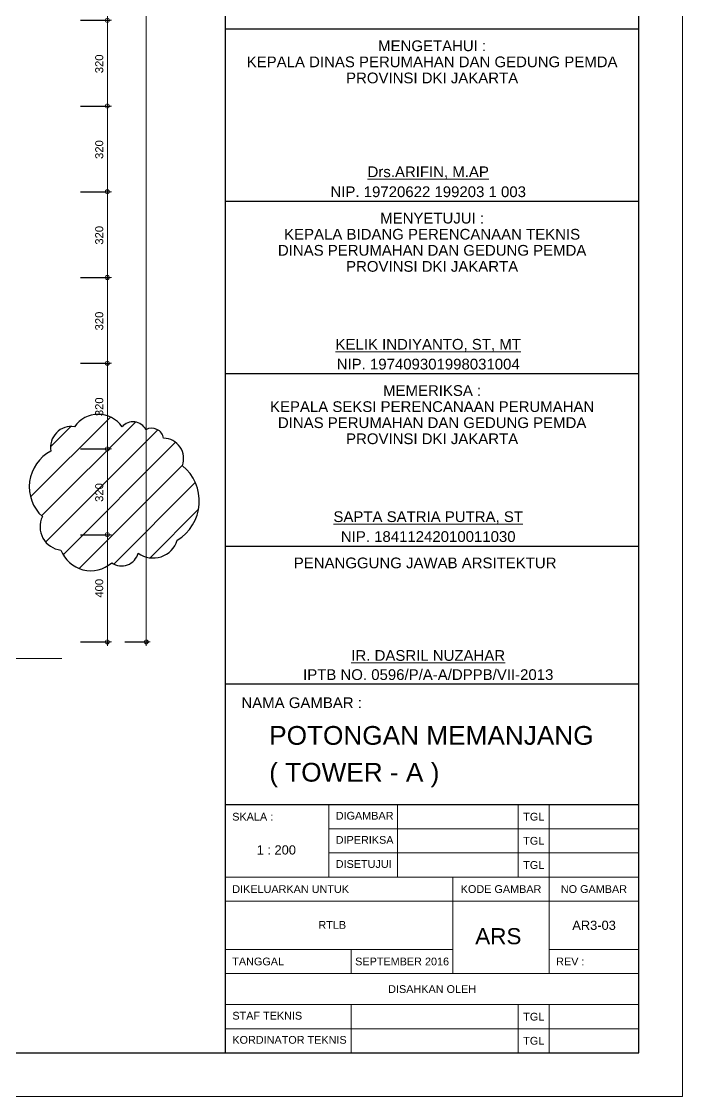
# Model space of a CAD drawing. Header units: millimetres. Extents: x -16 to 103, y -17 to 67.
# Drawn here: x 78.04 to 102.73, y -16.96 to 23.16 of the extents above; entities that cross this region are included whole.
import ezdxf
from ezdxf.enums import TextEntityAlignment as Align

# ---------------------------------------------------------------- set-up
doc = ezdxf.new("R2010")
doc.units = ezdxf.units.MM
doc.layers.get('defpoints').update_dxf_attribs({"color": 1})
for name, color, linetype, lineweight in [('KOP', 7, 'Continuous', 20), ('KOP GARIS', 1, 'Continuous', 30), ('lan', 7, 'Continuous', 15), ('u', 6, 'Continuous', 20)]:
    doc.layers.add(name, color=color, linetype=linetype, lineweight=lineweight)
doc.styles.get("Standard").update_dxf_attribs({"font": 'arial.ttf'})
doc.dimstyles.new('sk-100', dxfattribs={"dimtxt": 0.3, "dimasz": 0.15, "dimexe": 0.1, "dimexo": 0, "dimgap": 0.15, "dimtad": 1, "dimdec": 0, "dimlfac": 100, "dimzin": 0, "dimdsep": 46, "dimtxsty": 'Standard', "dimblk": 'BULAT', "dimcen": 0.09, "dimclrd": 256, "dimclre": 256, "dimclrt": 256, "dimadec": 0, "dimazin": 0, "dimtfac": 1, "dimtdec": 0, "dimtofl": 0, "dimtmove": 0, "dimatfit": 3, "dimldrblk": 'BULAT', "dimfxl": 0, "dimtolj": 1, "dimtzin": 0, "dimlwd": -1, "dimarcsym": 0})

# ---------------------------------------------------------------- blocks, each defined once
blk = doc.blocks.new('BULAT')
for p, q in [((-1, 0), (1, 0)), ((0, -1), (0, 1))]:
    blk.add_line(p, q)
blk.add_circle((0, 0), 0.5)
blk = doc.blocks.new('*D10')
at = {"layer": 'defpoints', "color": 0, "transparency": 16777216}
for p in [(80.249, 4.005), (81.249, 4.005), (80.249, 0.005)]:
    blk.add_point(p, dxfattribs=at)
at = {"layer": 'u', "lineweight": -2, "transparency": 16777216}
for p, q in [((80.249, 4.005), (81.349, 4.005)), ((80.249, 0.005), (81.349, 0.005))]:
    blk.add_line(p, q, dxfattribs=at)
at = {"layer": 'u', "transparency": 16777216}
blk.add_line((81.249, 0.155), (81.249, 3.855), dxfattribs=at)
at = {"layer": 'u', "transparency": 16777216, "xscale": 0.15, "yscale": 0.15, "zscale": 0.15}
for p, rotation in [((81.249, 4.005), 90), ((81.249, 0.005), 270)]:
    blk.add_blockref('BULAT', p, dxfattribs=dict(at, rotation=rotation))
at = {"layer": 'u', "transparency": 16777216, "insert": (80.945, 2.005), "char_height": 0.3, "attachment_point": 5, "rotation": 90}
blk.add_mtext('\\A1;400', dxfattribs=at)
blk = doc.blocks.new('*D11')
at = {"layer": 'defpoints', "color": 0, "transparency": 16777216}
for p in [(81.899, 58.055), (82.699, 58.055), (81.899, 0.005)]:
    blk.add_point(p, dxfattribs=at)
at = {"layer": 'u', "lineweight": -2, "transparency": 16777216}
for p, q in [((81.899, 58.055), (82.799, 58.055)), ((81.899, 0.005), (82.799, 0.005))]:
    blk.add_line(p, q, dxfattribs=at)
at = {"layer": 'u', "transparency": 16777216}
blk.add_line((82.699, 0.155), (82.699, 57.905), dxfattribs=at)
at = {"layer": 'u', "transparency": 16777216, "xscale": 0.15, "yscale": 0.15, "zscale": 0.15}
for p, rotation in [((82.699, 58.055), 90), ((82.699, 0.005), 270)]:
    blk.add_blockref('BULAT', p, dxfattribs=dict(at, rotation=rotation))
at = {"layer": 'u', "transparency": 16777216, "insert": (82.396, 29.03), "char_height": 0.3, "attachment_point": 5, "rotation": 90}
blk.add_mtext('\\A1;5805.0', dxfattribs=at)
blk = doc.blocks.new('*D12')
at = {"layer": 'defpoints', "color": 0, "transparency": 16777216}
for p in [(80.249, 7.205), (81.249, 7.205), (80.249, 4.005)]:
    blk.add_point(p, dxfattribs=at)
at = {"layer": 'u', "lineweight": -2, "transparency": 16777216}
for p, q in [((80.249, 7.205), (81.349, 7.205)), ((80.249, 4.005), (81.349, 4.005))]:
    blk.add_line(p, q, dxfattribs=at)
at = {"layer": 'u', "transparency": 16777216}
blk.add_line((81.249, 4.155), (81.249, 7.055), dxfattribs=at)
at = {"layer": 'u', "transparency": 16777216, "xscale": 0.15, "yscale": 0.15, "zscale": 0.15}
for p, rotation in [((81.249, 7.205), 90), ((81.249, 4.005), 270)]:
    blk.add_blockref('BULAT', p, dxfattribs=dict(at, rotation=rotation))
at = {"layer": 'u', "transparency": 16777216, "insert": (80.945, 5.58), "char_height": 0.3, "attachment_point": 5, "rotation": 90}
blk.add_mtext('\\A1;320', dxfattribs=at)
blk = doc.blocks.new('KOPA2-TPAK r')
at = {"layer": 'KOP', "lineweight": 13}
for p, q in [((52.794, 5.447), (52.794, 4.096)), ((54.081, 5.447), (54.081, 4.096)), ((56.333, 5.447), (56.333, 4.096)), ((56.912, 5.447), (56.912, 4.096)), ((52.794, 4.997), (58.585, 4.997)), ((52.794, 4.547), (58.585, 4.547)), ((50.864, 4.096), (58.585, 4.096)), ((55.111, 4.096), (55.111, 2.295)), ((56.912, 4.096), (56.912, 2.295)), ((50.864, 3.646), (58.585, 3.646)), ((50.864, 2.745), (55.111, 2.745)), ((53.213, 2.745), (53.213, 2.295)), ((56.912, 2.745), (58.585, 2.745)), ((50.864, 2.295), (58.585, 2.295)), ((50.864, 1.716), (58.585, 1.716)), ((53.213, 1.716), (53.213, 0.815)), ((56.333, 1.716), (56.333, 0.815)), ((56.912, 1.716), (56.912, 0.815)), ((50.864, 1.265), (58.585, 1.265))]:
    blk.add_line(p, q, dxfattribs=at)
at = {"layer": 'KOP'}
blk.add_lwpolyline([(0, 0), (59.4, 0), (59.4, 42.135), (0, 42.135)], close=True, dxfattribs=at)
at = {"layer": 'KOP GARIS'}
for p, q in [((50.864, 0.815), (50.864, 41.32)), ((50.864, 19.924), (58.585, 19.924)), ((50.864, 16.707), (58.585, 16.707)), ((50.864, 13.49), (58.585, 13.49)), ((50.864, 10.273), (58.585, 10.273)), ((50.864, 7.699), (58.585, 7.699)), ((50.864, 5.447), (58.585, 5.447))]:
    blk.add_line(p, q, dxfattribs=at)
blk.add_lwpolyline([(0.815, 0.815), (58.585, 0.815), (58.585, 41.32), (0.815, 41.32)], close=True, dxfattribs=at)
at = {"layer": 'KOP'}
for s, height, p in [('MENGETAHUI :', 0.2, (54.725, 19.609)), ('KEPALA DINAS PERUMAHAN DAN GEDUNG PEMDA', 0.2, (54.725, 19.309)), ('PROVINSI DKI JAKARTA', 0.2, (54.725, 19.009)), ('MENYETUJUI :', 0.2, (54.725, 16.392)), ('KEPALA BIDANG PERENCANAAN TEKNIS', 0.2, (54.725, 16.092)), ('DINAS PERUMAHAN DAN GEDUNG PEMDA', 0.2, (54.725, 15.792)), ('PROVINSI DKI JAKARTA', 0.2, (54.725, 15.492)), ('MEMERIKSA :', 0.2, (54.725, 13.175)), ('KEPALA SEKSI PERENCANAAN PERUMAHAN', 0.2, (54.725, 12.875)), ('DINAS PERUMAHAN DAN GEDUNG PEMDA', 0.2, (54.725, 12.575)), ('PROVINSI DKI JAKARTA', 0.2, (54.725, 12.275)), ('TGL', 0.1448, (56.623, 5.222)), ('TGL', 0.1448, (56.623, 4.772)), ('TGL', 0.1448, (56.623, 4.321)), ('KODE GAMBAR', 0.14477, (56.012, 3.871)), ('NO GAMBAR', 0.1448, (57.746, 3.871)), ('DISAHKAN OLEH', 0.14477, (54.725, 2.005)), ('TGL', 0.1448, (56.623, 1.49)), ('TGL', 0.1448, (56.623, 1.04))]:
    blk.add_text(s, height=height, dxfattribs=at).set_placement(p, align=Align.MIDDLE_CENTER)
for s, p in [('%%UDrs.ARIFIN, M.AP', (54.652, 17.239)), ('NIP. 19720622 199203 1 003', (54.652, 16.885)), ('%%UKELIK INDIYANTO, ST, MT', (54.652, 14.021)), ('NIP. 197409301998031004', (54.652, 13.668)), ('%%USAPTA SATRIA PUTRA, ST', (54.652, 10.804)), ('NIP. 18411242010011030', (54.652, 10.45)), ('%%UIR. DASRIL NUZAHAR', (54.652, 8.231)), ('IPTB NO. 0596/P/A-A/DPPB/VII-2013', (54.652, 7.877))]:
    blk.add_text(s, height=0.2, dxfattribs=at).set_placement(p, align=Align.MIDDLE)
for s, height, p in [('PENANGGUNG JAWAB ARSITEKTUR', 0.2, (52.142, 9.958)), ('SKALA :', 0.1448, (50.993, 5.222)), ('DIGAMBAR', 0.1448, (52.925, 5.24)), ('DIPERIKSA', 0.1448, (52.925, 4.789)), ('DISETUJUI', 0.1448, (52.925, 4.339)), ('DIKELUARKAN UNTUK ', 0.14477, (50.993, 3.871)), ('RTLB', 0.1448, (52.602, 3.202)), ('TANGGAL ', 0.1448, (50.993, 2.52)), ('SEPTEMBER 2016', 0.14477, (53.288, 2.52)), ('REV :', 0.1448, (57.041, 2.52)), ('STAF TEKNIS', 0.14477, (50.995, 1.508)), ('KORDINATOR TEKNIS', 0.14477, (50.995, 1.057))]:
    blk.add_text(s, height=height, dxfattribs=at).set_placement(p, align=Align.MIDDLE_LEFT)
at = {"layer": 'KOP', "attachment_point": 1}
for s, width, insert, char_height in [('NAMA GAMBAR :', 2.25116, (51.164, 7.449), 0.2), ('ARS', 1.0069, (55.53, 3.142), 0.3)]:
    blk.add_mtext_dynamic_manual_height_columns(s, width=width, gutter_width=5, heights=[0], dxfattribs=dict(at, insert=insert, char_height=char_height))
at = {"layer": 'KOP'}
for p in [(51.864, 6.612), (51.864, 6.212), (51.864, 5.812)]:
    blk.add_attdef('JUDUL', p, '', height=0.25, dxfattribs=at)
for tag, p in [('SKALA', (51.816, 4.913)), ('SKALA', (51.816, 4.602)), ('SKALA', (51.816, 4.312)), ('AR-00', (57.749, 3.195))]:
    blk.add_attdef(tag, text='', height=0.172, dxfattribs=at).set_placement(p, align=Align.MIDDLE_CENTER)
blk = doc.blocks.new('*D41')
at = {"layer": 'defpoints', "color": 0, "transparency": 16777216}
for p in [(80.249, 10.405), (81.249, 10.405), (80.249, 7.205)]:
    blk.add_point(p, dxfattribs=at)
at = {"layer": 'u', "lineweight": -2, "transparency": 16777216}
for p, q in [((80.249, 10.405), (81.349, 10.405)), ((80.249, 7.205), (81.349, 7.205))]:
    blk.add_line(p, q, dxfattribs=at)
at = {"layer": 'u', "transparency": 16777216}
blk.add_line((81.249, 7.355), (81.249, 10.255), dxfattribs=at)
at = {"layer": 'u', "transparency": 16777216, "xscale": 0.15, "yscale": 0.15, "zscale": 0.15}
for p, rotation in [((81.249, 10.405), 90), ((81.249, 7.205), 270)]:
    blk.add_blockref('BULAT', p, dxfattribs=dict(at, rotation=rotation))
at = {"layer": 'u', "transparency": 16777216, "insert": (80.945, 8.78), "char_height": 0.3, "attachment_point": 5, "rotation": 90}
blk.add_mtext('\\A1;320', dxfattribs=at)
blk = doc.blocks.new('*D42')
at = {"layer": 'defpoints', "color": 0, "transparency": 16777216}
for p in [(80.249, 13.605), (81.249, 13.605), (80.249, 10.405)]:
    blk.add_point(p, dxfattribs=at)
at = {"layer": 'u', "lineweight": -2, "transparency": 16777216}
for p, q in [((80.249, 13.605), (81.349, 13.605)), ((80.249, 10.405), (81.349, 10.405))]:
    blk.add_line(p, q, dxfattribs=at)
at = {"layer": 'u', "transparency": 16777216}
blk.add_line((81.249, 10.555), (81.249, 13.455), dxfattribs=at)
at = {"layer": 'u', "transparency": 16777216, "xscale": 0.15, "yscale": 0.15, "zscale": 0.15}
for p, rotation in [((81.249, 13.605), 90), ((81.249, 10.405), 270)]:
    blk.add_blockref('BULAT', p, dxfattribs=dict(at, rotation=rotation))
at = {"layer": 'u', "transparency": 16777216, "insert": (80.945, 11.98), "char_height": 0.3, "attachment_point": 5, "rotation": 90}
blk.add_mtext('\\A1;320', dxfattribs=at)
blk = doc.blocks.new('*D43')
at = {"layer": 'defpoints', "color": 0, "transparency": 16777216}
for p in [(80.249, 16.805), (81.249, 16.805), (80.249, 13.605)]:
    blk.add_point(p, dxfattribs=at)
at = {"layer": 'u', "lineweight": -2, "transparency": 16777216}
for p, q in [((80.249, 16.805), (81.349, 16.805)), ((80.249, 13.605), (81.349, 13.605))]:
    blk.add_line(p, q, dxfattribs=at)
at = {"layer": 'u', "transparency": 16777216}
blk.add_line((81.249, 13.755), (81.249, 16.655), dxfattribs=at)
at = {"layer": 'u', "transparency": 16777216, "xscale": 0.15, "yscale": 0.15, "zscale": 0.15}
for p, rotation in [((81.249, 16.805), 90), ((81.249, 13.605), 270)]:
    blk.add_blockref('BULAT', p, dxfattribs=dict(at, rotation=rotation))
at = {"layer": 'u', "transparency": 16777216, "insert": (80.945, 15.18), "char_height": 0.3, "attachment_point": 5, "rotation": 90}
blk.add_mtext('\\A1;320', dxfattribs=at)
blk = doc.blocks.new('*D44')
at = {"layer": 'defpoints', "color": 0, "transparency": 16777216}
for p in [(80.249, 20.005), (81.249, 20.005), (80.249, 16.805)]:
    blk.add_point(p, dxfattribs=at)
at = {"layer": 'u', "lineweight": -2, "transparency": 16777216}
for p, q in [((80.249, 20.005), (81.349, 20.005)), ((80.249, 16.805), (81.349, 16.805))]:
    blk.add_line(p, q, dxfattribs=at)
at = {"layer": 'u', "transparency": 16777216}
blk.add_line((81.249, 16.955), (81.249, 19.855), dxfattribs=at)
at = {"layer": 'u', "transparency": 16777216, "xscale": 0.15, "yscale": 0.15, "zscale": 0.15}
for p, rotation in [((81.249, 20.005), 90), ((81.249, 16.805), 270)]:
    blk.add_blockref('BULAT', p, dxfattribs=dict(at, rotation=rotation))
at = {"layer": 'u', "transparency": 16777216, "insert": (80.945, 18.38), "char_height": 0.3, "attachment_point": 5, "rotation": 90}
blk.add_mtext('\\A1;320', dxfattribs=at)
blk = doc.blocks.new('*D45')
at = {"layer": 'defpoints', "color": 0, "transparency": 16777216}
for p in [(80.249, 23.205), (81.249, 23.205), (80.249, 20.005)]:
    blk.add_point(p, dxfattribs=at)
at = {"layer": 'u', "lineweight": -2, "transparency": 16777216}
for p, q in [((80.249, 23.205), (81.349, 23.205)), ((80.249, 20.005), (81.349, 20.005))]:
    blk.add_line(p, q, dxfattribs=at)
at = {"layer": 'u', "transparency": 16777216}
blk.add_line((81.249, 20.155), (81.249, 23.055), dxfattribs=at)
at = {"layer": 'u', "transparency": 16777216, "xscale": 0.15, "yscale": 0.15, "zscale": 0.15}
for p, rotation in [((81.249, 23.205), 90), ((81.249, 20.005), 270)]:
    blk.add_blockref('BULAT', p, dxfattribs=dict(at, rotation=rotation))
at = {"layer": 'u', "transparency": 16777216, "insert": (80.945, 21.58), "char_height": 0.3, "attachment_point": 5, "rotation": 90}
blk.add_mtext('\\A1;320', dxfattribs=at)
blk = doc.blocks.new('*D46')
at = {"layer": 'defpoints', "color": 0, "transparency": 16777216}
for p in [(80.249, 26.405), (81.249, 26.405), (80.249, 23.205)]:
    blk.add_point(p, dxfattribs=at)
at = {"layer": 'u', "lineweight": -2, "transparency": 16777216}
for p, q in [((80.249, 26.405), (81.349, 26.405)), ((80.249, 23.205), (81.349, 23.205))]:
    blk.add_line(p, q, dxfattribs=at)
at = {"layer": 'u', "transparency": 16777216}
blk.add_line((81.249, 23.355), (81.249, 26.255), dxfattribs=at)
at = {"layer": 'u', "transparency": 16777216, "xscale": 0.15, "yscale": 0.15, "zscale": 0.15}
for p, rotation in [((81.249, 26.405), 90), ((81.249, 23.205), 270)]:
    blk.add_blockref('BULAT', p, dxfattribs=dict(at, rotation=rotation))
at = {"layer": 'u', "transparency": 16777216, "insert": (80.945, 24.78), "char_height": 0.3, "attachment_point": 5, "rotation": 90}
blk.add_mtext('\\A1;320', dxfattribs=at)

msp = doc.modelspace()

# ---------------------------------------------------------------- hatches: boundary and pattern name
at = {"layer": 'defpoints'}
h = msp.add_hatch(dxfattribs=at)
h.set_pattern_fill('ANSI31', color=2, scale=0.25, style=0)
edge = h.paths.add_edge_path()
edge.add_arc((83.339, 6.8457), 0.7576, 339.52509, 449.52509)
edge.add_arc((82.9056, 7.5336), 0.4451, 9.01063, 119.01063)
edge.add_arc((82.2029, 7.6653), 0.5508, 27.87935, 137.87935)
edge.add_arc((80.907, 7.4134), 1.0833, 35, 145)
edge.add_arc((79.8988, 7.2715), 0.7728, 81.0053, 191.0053)
edge.add_arc((79.8363, 5.7896), 1.505, 117.54803, 227.54803)
edge.add_arc((79.6006, 4.2967), 0.8688, 153.88215, 263.88215)
edge.add_arc((80.6271, 3.8593), 1.1976, 200.85893, 310.85893)
edge.add_arc((81.7776, 3.4843), 0.6453, 235.34166, 345.34166)
edge.add_arc((82.9616, 4.0701), 0.9351, 233.23531, 343.23531)
edge.add_arc((82.9794, 5.2577), 1.7011, 301.05238, 411.05238)

# ---------------------------------------------------------------- linework, layer by layer
at = {"layer": 'defpoints', "color": 2}
msp.add_lwpolyline([(84.0487, 6.5807, 0.5205671), (83.3452, 7.6033, 0.5205671), (82.6897, 7.9229, 0.5205671), (81.7943, 8.0347, 0.5205671), (80.0196, 8.0347, 0.5205671), (79.1402, 7.1239, 0.5205671), (78.8205, 4.6792, 0.5205671), (79.508, 3.4328, 0.5205671), (81.4106, 2.9535, 0.5205671), (82.4019, 3.321, 0.5205671), (83.8569, 3.8004, 0.5205671)], format="xyb", close=True, dxfattribs=at)
at = {"layer": 'lan'}
msp.add_line((79.55, -0.615), (74.65, -0.615), dxfattribs=at)

# ---------------------------------------------------------------- block references
at = {"layer": 'KOP'}
ref = msp.add_blockref('KOPA2-TPAK r', (-16.075, -16.9647), dxfattribs=dict(at, xscale=2, yscale=2, zscale=2))
ref.add_attrib('AR-00', 'AR3-03', dxfattribs={"height": 0.34316}).set_placement((99.4226, -10.5739), align=Align.MIDDLE_CENTER)
ref.add_attrib('SKALA', '1 : 200', dxfattribs={"height": 0.34316}).set_placement((87.5562, -7.761), align=Align.MIDDLE_CENTER)
ref.add_attrib('JUDUL', '( TOWER - A )', (87.2916, -5.2117), dxfattribs={"height": 0.7})
ref.add_attrib('JUDUL', 'POTONGAN MEMANJANG', (87.2906, -3.8366), dxfattribs={"height": 0.7})

# ---------------------------------------------------------------- dimensions: what is measured, and where the dimension line sits
at = {"layer": 'u'}
dim = msp.add_linear_dim(base=(82.6989, 58.055), p1=(81.8989, 0.005), p2=(81.8989, 58.055), angle=90, dimstyle='sk-100', override={"dimdec": 1}, dxfattribs=at)
dim.commit()
dim.dimension.update_dxf_attribs({"geometry": '*D11', "text_midpoint": (82.6989, 29.03), "dimtype": 160})
for base, p1, p2, picture, middle in [((81.2485, 26.405), (80.2485, 23.205), (80.2485, 26.405), '*D46', (81.2485, 24.78)), ((81.2485, 23.205), (80.2485, 20.005), (80.2485, 23.205), '*D45', (81.2485, 21.58)), ((81.2485, 20.005), (80.2485, 16.805), (80.2485, 20.005), '*D44', (81.2485, 18.38)), ((81.2485, 16.805), (80.2485, 13.605), (80.2485, 16.805), '*D43', (81.2485, 15.18)), ((81.2485, 13.605), (80.2485, 10.405), (80.2485, 13.605), '*D42', (81.2485, 11.98)), ((81.2485, 10.405), (80.2485, 7.205), (80.2485, 10.405), '*D41', (81.2485, 8.78)), ((81.2485, 7.205), (80.2485, 4.005), (80.2485, 7.205), '*D12', (81.2485, 5.58)), ((81.2485, 4.005), (80.2485, 0.005), (80.2485, 4.005), '*D10', (81.2485, 2.005))]:
    dim = msp.add_linear_dim(base=base, p1=p1, p2=p2, angle=90, dimstyle='sk-100', dxfattribs=at)
    dim.commit()
    dim.dimension.update_dxf_attribs({"geometry": picture, "text_midpoint": middle, "dimtype": 160})

doc.saveas('drawing.dxf')
